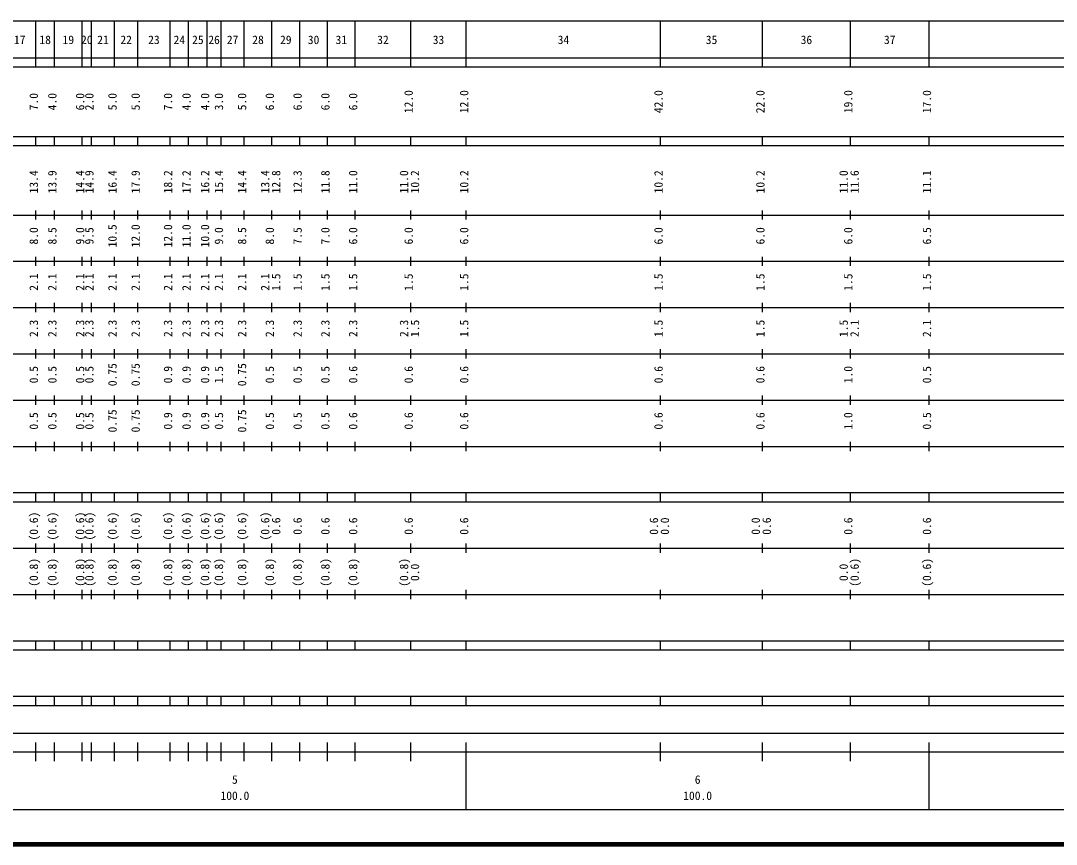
# Model space of a CAD drawing. Units: millimetres on the paper, enlarged 1000 times. Extents: x 40000 to 680000, y 20000 to 380000.
# Drawn here: x 271718 to 495498, y 20000 to 198000 of the extents above; entities that cross this region are included whole.
import ezdxf
from ezdxf.enums import TextEntityAlignment as Align

# ---------------------------------------------------------------- set-up
doc = ezdxf.new("R2010")
doc.units = ezdxf.units.MM
doc.header["$LTSCALE"] = 1000
doc.layers.add('M-TTL', color=7, linetype='Continuous', lineweight=13)
doc.layers.add('M-TTL-BAND', color=7, linetype='Continuous', lineweight=25)
doc.styles.add('ＭＳ ゴシック', font='')
doc.styles.get('ＭＳ ゴシック').set_extended_font_data('MS Gothic')

msp = doc.modelspace()

# ---------------------------------------------------------------- linework, layer by layer
at = {"layer": 'M-TTL', "color": 2, "lineweight": 140}
msp.add_line((40000, 20000), (680000, 20000), dxfattribs=at)
at = {"layer": 'M-TTL-BAND'}
for p, q in [((68000, 198000), (579000, 198000)), ((275000, 188000), (275000, 198000)), ((279000, 188000), (279000, 198000)), ((285000, 188000), (285000, 198000)), ((287000, 188000), (287000, 198000)), ((292000, 188000), (292000, 198000)), ((297000, 188000), (297000, 198000)), ((304000, 188000), (304000, 198000)), ((308000, 188000), (308000, 198000)), ((312000, 188000), (312000, 198000)), ((315000, 188000), (315000, 198000)), ((320000, 188000), (320000, 198000)), ((326000, 188000), (326000, 198000)), ((332000, 188000), (332000, 198000)), ((338000, 188000), (338000, 198000)), ((344000, 188000), (344000, 198000)), ((356000, 188000), (356000, 198000)), ((368000, 188000), (368000, 198000)), ((410000, 188000), (410000, 198000)), ((432000, 188000), (432000, 198000)), ((451000, 188000), (451000, 198000)), ((468000, 188000), (468000, 198000)), ((40000, 190000), (579000, 190000)), ((40000, 188000), (579000, 188000)), ((40000, 173000), (579000, 173000)), ((275000, 171000), (275000, 173000)), ((279000, 171000), (279000, 173000)), ((285000, 171000), (285000, 173000)), ((287000, 171000), (287000, 173000)), ((292000, 171000), (292000, 173000)), ((297000, 171000), (297000, 173000)), ((304000, 171000), (304000, 173000)), ((308000, 171000), (308000, 173000)), ((312000, 171000), (312000, 173000)), ((315000, 171000), (315000, 173000)), ((320000, 171000), (320000, 173000)), ((326000, 171000), (326000, 173000)), ((332000, 171000), (332000, 173000)), ((338000, 171000), (338000, 173000)), ((344000, 171000), (344000, 173000)), ((356000, 171000), (356000, 173000)), ((368000, 171000), (368000, 173000)), ((410000, 171000), (410000, 173000)), ((432000, 171000), (432000, 173000)), ((451000, 171000), (451000, 173000)), ((468000, 171000), (468000, 173000)), ((40000, 171000), (579000, 171000)), ((275000, 155000), (275000, 157000)), ((279000, 155000), (279000, 157000)), ((285000, 155000), (285000, 157000)), ((287000, 155000), (287000, 157000)), ((292000, 155000), (292000, 157000)), ((297000, 155000), (297000, 157000)), ((304000, 155000), (304000, 157000)), ((308000, 155000), (308000, 157000)), ((312000, 155000), (312000, 157000)), ((315000, 155000), (315000, 157000)), ((320000, 155000), (320000, 157000)), ((326000, 155000), (326000, 157000)), ((332000, 155000), (332000, 157000)), ((338000, 155000), (338000, 157000)), ((344000, 155000), (344000, 157000)), ((356000, 155000), (356000, 157000)), ((368000, 155000), (368000, 157000)), ((410000, 155000), (410000, 157000)), ((432000, 155000), (432000, 157000)), ((451000, 155000), (451000, 157000)), ((468000, 155000), (468000, 157000)), ((40000, 156000), (579000, 156000)), ((46000, 146000), (579000, 146000)), ((275000, 145000), (275000, 147000)), ((279000, 145000), (279000, 147000)), ((285000, 145000), (285000, 147000)), ((287000, 145000), (287000, 147000)), ((292000, 145000), (292000, 147000)), ((297000, 145000), (297000, 147000)), ((304000, 145000), (304000, 147000)), ((308000, 145000), (308000, 147000)), ((312000, 145000), (312000, 147000)), ((315000, 145000), (315000, 147000)), ((320000, 145000), (320000, 147000)), ((326000, 145000), (326000, 147000)), ((332000, 145000), (332000, 147000)), ((338000, 145000), (338000, 147000)), ((344000, 145000), (344000, 147000)), ((356000, 145000), (356000, 147000)), ((368000, 145000), (368000, 147000)), ((410000, 145000), (410000, 147000)), ((432000, 145000), (432000, 147000)), ((451000, 145000), (451000, 147000)), ((468000, 145000), (468000, 147000)), ((275000, 135000), (275000, 137000)), ((279000, 135000), (279000, 137000)), ((285000, 135000), (285000, 137000)), ((287000, 135000), (287000, 137000)), ((292000, 135000), (292000, 137000)), ((297000, 135000), (297000, 137000)), ((304000, 135000), (304000, 137000)), ((308000, 135000), (308000, 137000)), ((312000, 135000), (312000, 137000)), ((315000, 135000), (315000, 137000)), ((320000, 135000), (320000, 137000)), ((326000, 135000), (326000, 137000)), ((332000, 135000), (332000, 137000)), ((338000, 135000), (338000, 137000)), ((344000, 135000), (344000, 137000)), ((356000, 135000), (356000, 137000)), ((368000, 135000), (368000, 137000)), ((410000, 135000), (410000, 137000)), ((432000, 135000), (432000, 137000)), ((451000, 135000), (451000, 137000)), ((468000, 135000), (468000, 137000)), ((52000, 136000), (579000, 136000)), ((46000, 126000), (579000, 126000)), ((275000, 125000), (275000, 127000)), ((279000, 125000), (279000, 127000)), ((285000, 125000), (285000, 127000)), ((287000, 125000), (287000, 127000)), ((292000, 125000), (292000, 127000)), ((297000, 125000), (297000, 127000)), ((304000, 125000), (304000, 127000)), ((308000, 125000), (308000, 127000)), ((312000, 125000), (312000, 127000)), ((315000, 125000), (315000, 127000)), ((320000, 125000), (320000, 127000)), ((326000, 125000), (326000, 127000)), ((332000, 125000), (332000, 127000)), ((338000, 125000), (338000, 127000)), ((344000, 125000), (344000, 127000)), ((356000, 125000), (356000, 127000)), ((368000, 125000), (368000, 127000)), ((410000, 125000), (410000, 127000)), ((432000, 125000), (432000, 127000)), ((451000, 125000), (451000, 127000)), ((468000, 125000), (468000, 127000)), ((275000, 115000), (275000, 117000)), ((279000, 115000), (279000, 117000)), ((285000, 115000), (285000, 117000)), ((287000, 115000), (287000, 117000)), ((292000, 115000), (292000, 117000)), ((297000, 115000), (297000, 117000)), ((304000, 115000), (304000, 117000)), ((308000, 115000), (308000, 117000)), ((312000, 115000), (312000, 117000)), ((315000, 115000), (315000, 117000)), ((320000, 115000), (320000, 117000)), ((326000, 115000), (326000, 117000)), ((332000, 115000), (332000, 117000)), ((338000, 115000), (338000, 117000)), ((344000, 115000), (344000, 117000)), ((356000, 115000), (356000, 117000)), ((368000, 115000), (368000, 117000)), ((410000, 115000), (410000, 117000)), ((432000, 115000), (432000, 117000)), ((451000, 115000), (451000, 117000)), ((468000, 115000), (468000, 117000)), ((52000, 116000), (579000, 116000)), ((46000, 106000), (579000, 106000)), ((275000, 105000), (275000, 107000)), ((279000, 105000), (279000, 107000)), ((285000, 105000), (285000, 107000)), ((287000, 105000), (287000, 107000)), ((292000, 105000), (292000, 107000)), ((297000, 105000), (297000, 107000)), ((304000, 105000), (304000, 107000)), ((308000, 105000), (308000, 107000)), ((312000, 105000), (312000, 107000)), ((315000, 105000), (315000, 107000)), ((320000, 105000), (320000, 107000)), ((326000, 105000), (326000, 107000)), ((332000, 105000), (332000, 107000)), ((338000, 105000), (338000, 107000)), ((344000, 105000), (344000, 107000)), ((356000, 105000), (356000, 107000)), ((368000, 105000), (368000, 107000)), ((410000, 105000), (410000, 107000)), ((432000, 105000), (432000, 107000)), ((451000, 105000), (451000, 107000)), ((468000, 105000), (468000, 107000)), ((40000, 96000), (579000, 96000)), ((40000, 94000), (579000, 94000)), ((275000, 94000), (275000, 96000)), ((279000, 94000), (279000, 96000)), ((285000, 94000), (285000, 96000)), ((287000, 94000), (287000, 96000)), ((292000, 94000), (292000, 96000)), ((297000, 94000), (297000, 96000)), ((304000, 94000), (304000, 96000)), ((308000, 94000), (308000, 96000)), ((312000, 94000), (312000, 96000)), ((315000, 94000), (315000, 96000)), ((320000, 94000), (320000, 96000)), ((326000, 94000), (326000, 96000)), ((332000, 94000), (332000, 96000)), ((338000, 94000), (338000, 96000)), ((344000, 94000), (344000, 96000)), ((356000, 94000), (356000, 96000)), ((368000, 94000), (368000, 96000)), ((410000, 94000), (410000, 96000)), ((432000, 94000), (432000, 96000)), ((451000, 94000), (451000, 96000)), ((468000, 94000), (468000, 96000)), ((49000, 84000), (579000, 84000)), ((275000, 83000), (275000, 85000)), ((279000, 83000), (279000, 85000)), ((285000, 83000), (285000, 85000)), ((287000, 83000), (287000, 85000)), ((292000, 83000), (292000, 85000)), ((297000, 83000), (297000, 85000)), ((304000, 83000), (304000, 85000)), ((308000, 83000), (308000, 85000)), ((312000, 83000), (312000, 85000)), ((315000, 83000), (315000, 85000)), ((320000, 83000), (320000, 85000)), ((326000, 83000), (326000, 85000)), ((332000, 83000), (332000, 85000)), ((338000, 83000), (338000, 85000)), ((344000, 83000), (344000, 85000)), ((356000, 83000), (356000, 85000)), ((368000, 83000), (368000, 85000)), ((410000, 83000), (410000, 85000)), ((432000, 83000), (432000, 85000)), ((451000, 83000), (451000, 85000)), ((468000, 83000), (468000, 85000)), ((40000, 74000), (579000, 74000)), ((275000, 73000), (275000, 75000)), ((279000, 73000), (279000, 75000)), ((285000, 73000), (285000, 75000)), ((287000, 73000), (287000, 75000)), ((292000, 73000), (292000, 75000)), ((297000, 73000), (297000, 75000)), ((304000, 73000), (304000, 75000)), ((308000, 73000), (308000, 75000)), ((312000, 73000), (312000, 75000)), ((315000, 73000), (315000, 75000)), ((320000, 73000), (320000, 75000)), ((326000, 73000), (326000, 75000)), ((332000, 73000), (332000, 75000)), ((338000, 73000), (338000, 75000)), ((344000, 73000), (344000, 75000)), ((356000, 73000), (356000, 75000)), ((368000, 73000), (368000, 75000)), ((410000, 73000), (410000, 75000)), ((432000, 73000), (432000, 75000)), ((451000, 73000), (451000, 75000)), ((468000, 73000), (468000, 75000)), ((40000, 64000), (579000, 64000)), ((275000, 62000), (275000, 64000)), ((279000, 62000), (279000, 64000)), ((285000, 62000), (285000, 64000)), ((287000, 62000), (287000, 64000)), ((292000, 62000), (292000, 64000)), ((297000, 62000), (297000, 64000)), ((304000, 62000), (304000, 64000)), ((308000, 62000), (308000, 64000)), ((312000, 62000), (312000, 64000)), ((315000, 62000), (315000, 64000)), ((320000, 62000), (320000, 64000)), ((326000, 62000), (326000, 64000)), ((332000, 62000), (332000, 64000)), ((338000, 62000), (338000, 64000)), ((344000, 62000), (344000, 64000)), ((356000, 62000), (356000, 64000)), ((368000, 62000), (368000, 64000)), ((410000, 62000), (410000, 64000)), ((432000, 62000), (432000, 64000)), ((451000, 62000), (451000, 64000)), ((468000, 62000), (468000, 64000)), ((40000, 62000), (579000, 62000)), ((40000, 52000), (579000, 52000)), ((275000, 50000), (275000, 52000)), ((279000, 50000), (279000, 52000)), ((285000, 50000), (285000, 52000)), ((287000, 50000), (287000, 52000)), ((292000, 50000), (292000, 52000)), ((297000, 50000), (297000, 52000)), ((304000, 50000), (304000, 52000)), ((308000, 50000), (308000, 52000)), ((312000, 50000), (312000, 52000)), ((315000, 50000), (315000, 52000)), ((320000, 50000), (320000, 52000)), ((326000, 50000), (326000, 52000)), ((332000, 50000), (332000, 52000)), ((338000, 50000), (338000, 52000)), ((344000, 50000), (344000, 52000)), ((356000, 50000), (356000, 52000)), ((368000, 50000), (368000, 52000)), ((410000, 50000), (410000, 52000)), ((432000, 50000), (432000, 52000)), ((451000, 50000), (451000, 52000)), ((468000, 50000), (468000, 52000)), ((40000, 50000), (579000, 50000)), ((71000, 44000), (570000, 44000)), ((275000, 38000), (275000, 42000)), ((279000, 38000), (279000, 42000)), ((285000, 38000), (285000, 42000)), ((287000, 38000), (287000, 42000)), ((292000, 38000), (292000, 42000)), ((297000, 38000), (297000, 42000)), ((304000, 38000), (304000, 42000)), ((308000, 38000), (308000, 42000)), ((312000, 38000), (312000, 42000)), ((315000, 38000), (315000, 42000)), ((320000, 38000), (320000, 42000)), ((326000, 38000), (326000, 42000)), ((332000, 38000), (332000, 42000)), ((338000, 38000), (338000, 42000)), ((344000, 38000), (344000, 42000)), ((356000, 38000), (356000, 42000)), ((368000, 27500), (368000, 42000)), ((410000, 38000), (410000, 42000)), ((432000, 38000), (432000, 42000)), ((451000, 38000), (451000, 42000)), ((468000, 27500), (468000, 42000)), ((40000, 40000), (579000, 40000)), ((68000, 27500), (579000, 27500))]:
    msp.add_line(p, q, dxfattribs=at)

# ---------------------------------------------------------------- texts
at = {"layer": 'M-TTL-BAND', "style": 'ＭＳ ゴシック'}
for s, p in [('17', (271500, 192405)), ('18', (277000, 192405)), ('19', (282000, 192405)), ('20', (286000, 192405)), ('21', (289500, 192405)), ('22', (294500, 192405)), ('23', (300500, 192405)), ('24', (306000, 192405)), ('25', (310000, 192405)), ('26', (313500, 192405)), ('27', (317500, 192405)), ('28', (323000, 192405)), ('29', (329000, 192405)), ('30', (335000, 192405)), ('31', (341000, 192405)), ('32', (350000, 192405)), ('33', (362000, 192405)), ('34', (389000, 192405)), ('35', (421000, 192405)), ('36', (441500, 192405)), ('37', (459500, 192405)), ('5', (318000, 32523)), ('6', (418000, 32523)), ('100.0', (318000, 29033)), ('100.0', (418000, 29033))]:
    msp.add_text(s, height=1833, dxfattribs=at).set_placement(p, align=Align.BOTTOM_CENTER)
for s, p in [('7.0', (276000, 180500)), ('4.0', (280000, 180500)), ('6.0', (286000, 180500)), ('2.0', (288000, 180500)), ('5.0', (293000, 180500)), ('5.0', (298000, 180500)), ('7.0', (305000, 180500)), ('4.0', (309000, 180500)), ('4.0', (313000, 180500)), ('3.0', (316000, 180500)), ('5.0', (321000, 180500)), ('6.0', (327000, 180500)), ('6.0', (333000, 180500)), ('6.0', (339000, 180500)), ('6.0', (345000, 180500)), ('12.0', (357000, 180500)), ('12.0', (369000, 180500)), ('42.0', (411000, 180500)), ('22.0', (433000, 180500)), ('19.0', (452000, 180500)), ('17.0', (469000, 180500)), ('13.4', (276000, 163174)), ('13.9', (280000, 163174)), ('14.4', (286000, 163174)), ('14.9', (288000, 163174)), ('16.4', (293000, 163174)), ('17.9', (298000, 163174)), ('18.2', (305000, 163174)), ('17.2', (309000, 163174)), ('16.2', (313000, 163174)), ('15.4', (316000, 163174)), ('14.4', (321000, 163174)), ('13.4', (326000, 163174)), ('12.8', (328370, 163174)), ('12.3', (333000, 163174)), ('11.8', (339000, 163174)), ('11.0', (345000, 163174)), ('11.0', (356000, 163174)), ('10.2', (358370, 163174)), ('10.2', (369000, 163174)), ('10.2', (411000, 163174)), ('10.2', (433000, 163174)), ('11.0', (451000, 163174)), ('11.6', (453370, 163174)), ('11.1', (469000, 163174)), ('8.0', (276000, 151500)), ('8.5', (280000, 151500)), ('9.0', (286000, 151500)), ('9.5', (288000, 151500)), ('10.5', (293000, 151500)), ('12.0', (298000, 151500)), ('12.0', (305000, 151500)), ('11.0', (309000, 151500)), ('10.0', (313000, 151500)), ('9.0', (316000, 151500)), ('8.5', (321000, 151500)), ('8.0', (327000, 151500)), ('7.5', (333000, 151500)), ('7.0', (339000, 151500)), ('6.0', (345000, 151500)), ('6.0', (357000, 151500)), ('6.0', (369000, 151500)), ('6.0', (411000, 151500)), ('6.0', (433000, 151500)), ('6.0', (452000, 151500)), ('6.5', (469000, 151500)), ('2.1', (276000, 141500)), ('2.1', (280000, 141500)), ('2.1', (286000, 141500)), ('2.1', (288000, 141500)), ('2.1', (293000, 141500)), ('2.1', (298000, 141500)), ('2.1', (305000, 141500)), ('2.1', (309000, 141500)), ('2.1', (313000, 141500)), ('2.1', (316000, 141500)), ('2.1', (321000, 141500)), ('2.1', (326000, 141500)), ('1.5', (328370, 141500)), ('1.5', (333000, 141500)), ('1.5', (339000, 141500)), ('1.5', (345000, 141500)), ('1.5', (357000, 141500)), ('1.5', (369000, 141500)), ('1.5', (411000, 141500)), ('1.5', (433000, 141500)), ('1.5', (452000, 141500)), ('1.5', (469000, 141500)), ('2.3', (276000, 131500)), ('2.3', (280000, 131500)), ('2.3', (286000, 131500)), ('2.3', (288000, 131500)), ('2.3', (293000, 131500)), ('2.3', (298000, 131500)), ('2.3', (305000, 131500)), ('2.3', (309000, 131500)), ('2.3', (313000, 131500)), ('2.3', (316000, 131500)), ('2.3', (321000, 131500)), ('2.3', (327000, 131500)), ('2.3', (333000, 131500)), ('2.3', (339000, 131500)), ('2.3', (345000, 131500)), ('2.3', (356000, 131500)), ('1.5', (358370, 131500)), ('1.5', (369000, 131500)), ('1.5', (411000, 131500)), ('1.5', (433000, 131500)), ('1.5', (451000, 131500)), ('2.1', (453370, 131500)), ('2.1', (469000, 131500)), ('0.5', (276000, 121500)), ('0.5', (280000, 121500)), ('0.5', (286000, 121500)), ('0.5', (288000, 121500)), ('0.75', (293000, 121500)), ('0.75', (298000, 121500)), ('0.9', (305000, 121500)), ('0.9', (309000, 121500)), ('0.9', (313000, 121500)), ('1.5', (316000, 121500)), ('0.75', (321000, 121500)), ('0.5', (327000, 121500)), ('0.5', (333000, 121500)), ('0.5', (339000, 121500)), ('0.6', (345000, 121500)), ('0.6', (357000, 121500)), ('0.6', (369000, 121500)), ('0.6', (411000, 121500)), ('0.6', (433000, 121500)), ('1.0', (452000, 121500)), ('0.5', (469000, 121500)), ('0.5', (276000, 111500)), ('0.5', (280000, 111500)), ('0.5', (286000, 111500)), ('0.5', (288000, 111500)), ('0.75', (293000, 111500)), ('0.75', (298000, 111500)), ('0.9', (305000, 111500)), ('0.9', (309000, 111500)), ('0.9', (313000, 111500)), ('0.5', (316000, 111500)), ('0.75', (321000, 111500)), ('0.5', (327000, 111500)), ('0.5', (333000, 111500)), ('0.5', (339000, 111500)), ('0.6', (345000, 111500)), ('0.6', (357000, 111500)), ('0.6', (369000, 111500)), ('0.6', (411000, 111500)), ('0.6', (433000, 111500)), ('1.0', (452000, 111500)), ('0.5', (469000, 111500)), ('(0.6)', (276000, 88764)), ('(0.6)', (280000, 88764)), ('(0.6)', (286000, 88764)), ('(0.6)', (288000, 88764)), ('(0.6)', (293000, 88764)), ('(0.6)', (298000, 88764)), ('(0.6)', (305000, 88764)), ('(0.6)', (309000, 88764)), ('(0.6)', (313000, 88764)), ('(0.6)', (316000, 88764)), ('(0.6)', (321000, 88764)), ('(0.6)', (326000, 88764)), ('0.6', (328370, 88764)), ('0.6', (333000, 88764)), ('0.6', (339000, 88764)), ('0.6', (345000, 88764)), ('0.6', (357000, 88764)), ('0.6', (369000, 88764)), ('0.6', (410000, 88764)), ('0.0', (412370, 88764)), ('0.0', (432000, 88764)), ('0.6', (434370, 88764)), ('0.6', (452000, 88764)), ('0.6', (469000, 88764)), ('(0.8)', (276000, 78764)), ('(0.8)', (280000, 78764)), ('(0.8)', (286000, 78764)), ('(0.8)', (288000, 78764)), ('(0.8)', (293000, 78764)), ('(0.8)', (298000, 78764)), ('(0.8)', (305000, 78764)), ('(0.8)', (309000, 78764)), ('(0.8)', (313000, 78764)), ('(0.8)', (316000, 78764)), ('(0.8)', (321000, 78764)), ('(0.8)', (327000, 78764)), ('(0.8)', (333000, 78764)), ('(0.8)', (339000, 78764)), ('(0.8)', (345000, 78764)), ('(0.8)', (356000, 78764)), ('(0.6)', (453370, 78764)), ('(0.6)', (469000, 78764)), ('0.0', (358370, 78764)), ('0.0', (451000, 78764))]:
    msp.add_text(s, height=1833, rotation=90, dxfattribs=at).set_placement(p, align=Align.BOTTOM_CENTER)

doc.saveas('drawing.dxf')
